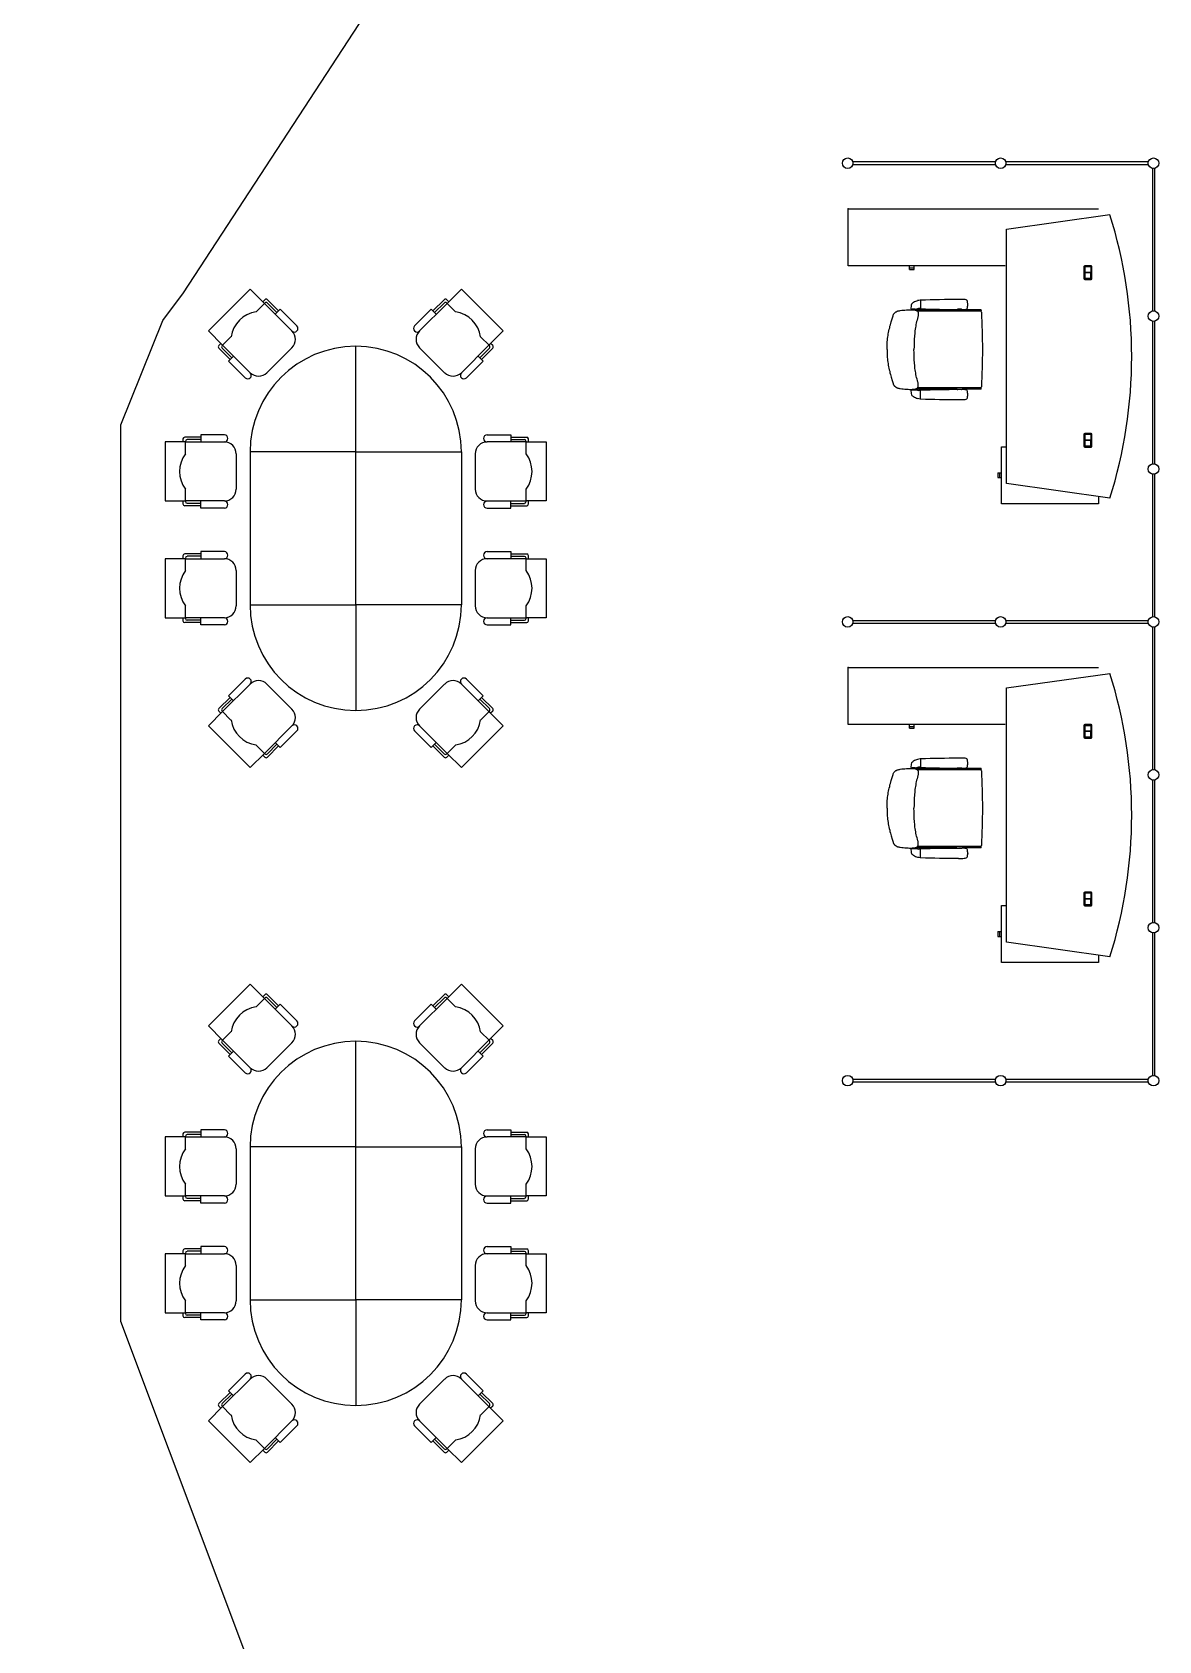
# Model space of a CAD drawing. Header units: millimetres. Extents: x 391350 to 515311, y -283575 to -199845.
# Drawn here: x 481525 to 489630, y -271998 to -260425 of the extents above; entities that cross this region are included whole.
import ezdxf

# ---------------------------------------------------------------- set-up
doc = ezdxf.new("R2010")
doc.units = ezdxf.units.MM
doc.layers.add('Evac_Path_Fail', color=1, linetype='Continuous')

msp = doc.modelspace()

# ---------------------------------------------------------------- linework, layer by layer
at = {"color": 0}
for p, q in [((488455, -261359), (487430, -261359)), ((487430, -261376), (488455, -261376)), ((489555, -261359), (488530, -261359)), ((488530, -261376), (489555, -261376)), ((489584, -261405), (489584, -262430)), ((489601, -262430), (489601, -261405)), ((487395, -261697), (489195, -261697)), ((487395, -262107), (487395, -261697)), ((488535, -261843), (489278, -261738)), ((488535, -263673), (488535, -261843)), ((488525, -262107), (487395, -262107)), ((487837, -262120), (487837, -262107)), ((487837, -262132), (487837, -262120)), ((487837, -262120), (487871, -262120)), ((487871, -262120), (487871, -262107)), ((487871, -262132), (487871, -262120)), ((489091, -262112), (489091, -262198)), ((489143, -262106), (489097, -262106)), ((489097, -262196), (489097, -262114)), ((489097, -262114), (489097, -262154)), ((489141, -262112), (489099, -262112)), ((489099, -262112), (489141, -262112)), ((489142, -262114), (489142, -262154)), ((489143, -262114), (489143, -262196)), ((489149, -262198), (489149, -262112)), ((487837, -262132), (487871, -262132)), ((489097, -262152), (489142, -262152)), ((489097, -262154), (489142, -262154)), ((489142, -262155), (489097, -262155)), ((489097, -262155), (489097, -262196)), ((489142, -262157), (489097, -262157)), ((489097, -262204), (489143, -262204)), ((489099, -262197), (489141, -262197)), ((489141, -262198), (489099, -262198)), ((489142, -262196), (489142, -262155)), ((483094, -262275), (482793, -262575)), ((483196, -262377), (483094, -262275)), ((483184, -262365), (483199, -262350)), ((483298, -262431), (483217, -262350)), ((484408, -262431), (484489, -262350)), ((484523, -262365), (484507, -262350)), ((484510, -262377), (484613, -262275)), ((484613, -262275), (484913, -262575)), ((487916, -262354, 0), (487913, -262354, 0)), ((487916, -262354, 0), (487916, -262415, 0)), ((483136, -262437), (483199, -262374)), ((483196, -262377), (483394, -262575)), ((483286, -262443), (483217, -262374)), ((484510, -262377), (484312, -262575)), ((484420, -262443), (484489, -262374)), ((484571, -262437), (484507, -262374)), ((487847, -262418, 0), (487886, -262418, 0)), ((487851, -262418, 0), (487856, -262421, 0)), ((487876, -262418, 0), (487856, -262418, 0)), ((487859, -262421, 0), (487856, -262421, 0)), ((487860, -262418, 0), (487858, -262418, 0)), ((487859, -262418, 0), (487872, -262418, 0)), ((487873, -262421, 0), (487859, -262421, 0)), ((487872, -262418, 0), (487873, -262418, 0)), ((487876, -262421, 0), (487873, -262421, 0)), ((487881, -262418, 0), (487876, -262421, 0)), ((488177, -262422), (487886, -262422)), ((488348, -262432), (487894, -262432)), ((487916, -262414, 0), (487902, -262414, 0)), ((488180, -262421), (488180, -262421)), ((488210, -262419), (488184, -262419)), ((488213, -262421), (488213, -262421)), ((488351, -262422), (488217, -262422)), ((488255, -262384, 0), (488255, -262383, 0)), ((488255, -262384, 0), (488255, -262385, 0)), ((488353, -262425), (488350, -262433)), ((482793, -262575), (482895, -262677)), ((484913, -262575), (484811, -262677)), ((489584, -262505), (489584, -263530)), ((489601, -263530), (489601, -262505)), ((482868, -262680), (482883, -262665)), ((482949, -262779), (482868, -262698)), ((482892, -262680), (482955, -262617)), ((482961, -262767), (482892, -262698)), ((483094, -262876), (482895, -262677)), ((483394, -262695), (483214, -262876)), ((483853, -263445), (483853, -262685)), ((484312, -262695), (484492, -262876)), ((484613, -262876), (484811, -262677)), ((484745, -262767), (484814, -262698)), ((484814, -262680), (484751, -262617)), ((484757, -262779), (484838, -262698)), ((484838, -262680), (484823, -262665)), ((487675, -262708), (487675, -262709)), ((487675, -262709), (487675, -262708)), ((487847, -262998, 0), (487886, -262998, 0)), ((487851, -262998, 0), (487856, -262995, 0)), ((487859, -262995, 0), (487856, -262995, 0)), ((487876, -262998, 0), (487856, -262998, 0)), ((487860, -262998, 0), (487858, -262998, 0)), ((487873, -262995, 0), (487859, -262995, 0)), ((487859, -262998, 0), (487872, -262998, 0)), ((487872, -262998, 0), (487873, -262998, 0)), ((487876, -262995, 0), (487873, -262995, 0)), ((487881, -262998, 0), (487876, -262995, 0)), ((488177, -262994), (487886, -262994)), ((488348, -262984), (487894, -262984)), ((487916, -263002, 0), (487902, -263002, 0)), ((487916, -263063, 0), (487916, -263002, 0)), ((488180, -262996), (488180, -262996)), ((488210, -262997), (488184, -262997)), ((488213, -262996), (488213, -262996)), ((488351, -262994), (488217, -262994)), ((488255, -263032, 0), (488255, -263031, 0)), ((488255, -263032, 0), (488255, -263033, 0)), ((488353, -262992), (488350, -262984)), ((487916, -263062, 0), (487913, -263062, 0)), ((482483, -263373), (482483, -263798)), ((482628, -263373), (482483, -263373)), ((482611, -263373), (482611, -263352)), ((482738, -263339), (482623, -263339)), ((482628, -263458), (482628, -263369)), ((482628, -263373), (482908, -263373)), ((482738, -263356), (482640, -263356)), ((485079, -263373), (484798, -263373)), ((484968, -263339), (485083, -263339)), ((484968, -263356), (485066, -263356)), ((485079, -263458), (485079, -263369)), ((485079, -263373), (485223, -263373)), ((485096, -263373), (485096, -263352)), ((485223, -263373), (485223, -263798)), ((489091, -263318), (489091, -263404)), ((489143, -263312), (489097, -263312)), ((489097, -263320), (489097, -263360)), ((489097, -263402), (489097, -263320)), ((489097, -263358), (489142, -263358)), ((489097, -263360), (489142, -263360)), ((489142, -263361), (489097, -263361)), ((489097, -263361), (489097, -263402)), ((489142, -263363), (489097, -263363)), ((489141, -263318), (489099, -263318)), ((489099, -263318), (489141, -263318)), ((489099, -263403), (489141, -263403)), ((489141, -263404), (489099, -263404)), ((489142, -263320), (489142, -263360)), ((489142, -263402), (489142, -263361)), ((489143, -263320), (489143, -263402)), ((489149, -263404), (489149, -263318)), ((482993, -263458), (482993, -263713)), ((484713, -263458), (484713, -263713)), ((488498, -263819), (488498, -263408)), ((488498, -263408), (488535, -263408)), ((489097, -263410), (489143, -263410)), ((488473, -263596), (488473, -263630)), ((488473, -263596), (488485, -263596)), ((488473, -263630), (488485, -263630)), ((488485, -263596), (488485, -263630)), ((488485, -263596), (488498, -263596)), ((488485, -263630), (488498, -263630)), ((489584, -263605), (489584, -264630)), ((489601, -264630), (489601, -263605)), ((482628, -263802), (482628, -263713)), ((485079, -263802), (485079, -263713)), ((489278, -263777), (488535, -263673)), ((482483, -263798), (482628, -263798)), ((482611, -263819), (482611, -263798)), ((482738, -263832), (482623, -263832)), ((482908, -263798), (482628, -263798)), ((482738, -263815), (482640, -263815)), ((484798, -263798), (485079, -263798)), ((484968, -263815), (485066, -263815)), ((484968, -263832), (485083, -263832)), ((485223, -263798), (485079, -263798)), ((485096, -263819), (485096, -263798)), ((489195, -263819), (488498, -263819)), ((489195, -263765), (489195, -263819)), ((482628, -264213), (482483, -264213)), ((482483, -264213), (482483, -264638)), ((482611, -264213), (482611, -264192)), ((482738, -264179), (482623, -264179)), ((482628, -264298), (482628, -264209)), ((482628, -264213), (482908, -264213)), ((482738, -264196), (482640, -264196)), ((485079, -264213), (484798, -264213)), ((484968, -264179), (485083, -264179)), ((484968, -264196), (485066, -264196)), ((485079, -264298), (485079, -264209)), ((485079, -264213), (485223, -264213)), ((485096, -264213), (485096, -264192)), ((485223, -264213), (485223, -264638)), ((482993, -264298), (482993, -264553)), ((484713, -264298), (484713, -264553)), ((482628, -264643), (482628, -264553)), ((483853, -264545), (483853, -265305)), ((485079, -264643), (485079, -264553)), ((482483, -264638), (482628, -264638)), ((482611, -264660), (482611, -264638)), ((482738, -264672), (482623, -264672)), ((482908, -264638), (482628, -264638)), ((482738, -264655), (482640, -264655)), ((484798, -264638), (485079, -264638)), ((484968, -264655), (485066, -264655)), ((484968, -264672), (485083, -264672)), ((485223, -264638), (485079, -264638)), ((485096, -264660), (485096, -264638)), ((488455, -264659), (487430, -264659)), ((487430, -264676), (488455, -264676)), ((489555, -264659), (488530, -264659)), ((488530, -264676), (489555, -264676)), ((489584, -264705), (489584, -265730)), ((489601, -265730), (489601, -264705)), ((487395, -264997), (489195, -264997)), ((487395, -265407), (487395, -264997)), ((483094, -265115), (482895, -265313)), ((483394, -265295), (483214, -265115)), ((484312, -265295), (484492, -265115)), ((484613, -265115), (484811, -265313)), ((488535, -265143), (489278, -265038)), ((482949, -265211), (482868, -265292)), ((482961, -265223), (482892, -265292)), ((484745, -265223), (484814, -265292)), ((484757, -265211), (484838, -265292)), ((488535, -266973), (488535, -265143)), ((482793, -265416), (482895, -265313)), ((482868, -265310), (482883, -265325)), ((482892, -265310), (482955, -265374)), ((484814, -265310), (484751, -265374)), ((484913, -265416), (484811, -265313)), ((484838, -265310), (484823, -265325)), ((483094, -265716), (482793, -265416)), ((483196, -265614), (483394, -265416)), ((484510, -265614), (484312, -265416)), ((484613, -265716), (484913, -265416)), ((488525, -265407), (487395, -265407)), ((487837, -265420), (487837, -265407)), ((487837, -265432), (487837, -265420)), ((487837, -265420), (487871, -265420)), ((487837, -265432), (487871, -265432)), ((487871, -265420), (487871, -265407)), ((487871, -265432), (487871, -265420)), ((489091, -265412), (489091, -265498)), ((489143, -265406), (489097, -265406)), ((489097, -265496), (489097, -265414)), ((489097, -265414), (489097, -265454)), ((489097, -265452), (489142, -265452)), ((489097, -265454), (489142, -265454)), ((489142, -265455), (489097, -265455)), ((489097, -265455), (489097, -265496)), ((489142, -265457), (489097, -265457)), ((489141, -265412), (489099, -265412)), ((489099, -265412), (489141, -265412)), ((489142, -265414), (489142, -265454)), ((489142, -265496), (489142, -265455)), ((489143, -265414), (489143, -265496)), ((489149, -265498), (489149, -265412)), ((483136, -265554), (483199, -265617)), ((483286, -265548), (483217, -265617)), ((483298, -265560), (483217, -265641)), ((484408, -265560), (484489, -265641)), ((484420, -265548), (484489, -265617)), ((484571, -265554), (484507, -265617)), ((489097, -265504), (489143, -265504)), ((489099, -265497), (489141, -265497)), ((489141, -265498), (489099, -265498)), ((483196, -265614), (483094, -265716)), ((483184, -265626), (483199, -265641)), ((484523, -265626), (484507, -265641)), ((484510, -265614), (484613, -265716)), ((487847, -265718, 0), (487886, -265718, 0)), ((487851, -265718, 0), (487856, -265721, 0)), ((487876, -265718, 0), (487856, -265718, 0)), ((487860, -265718, 0), (487858, -265718, 0)), ((487859, -265718, 0), (487872, -265718, 0)), ((487872, -265718, 0), (487873, -265718, 0)), ((487881, -265718, 0), (487876, -265721, 0)), ((487916, -265714, 0), (487902, -265714, 0)), ((487916, -265654, 0), (487913, -265654, 0)), ((487916, -265654, 0), (487916, -265715, 0)), ((488255, -265684, 0), (488255, -265683, 0)), ((488255, -265684, 0), (488255, -265685, 0)), ((487859, -265721, 0), (487856, -265721, 0)), ((487873, -265721, 0), (487859, -265721, 0)), ((487876, -265721, 0), (487873, -265721, 0)), ((488177, -265722), (487886, -265722)), ((488348, -265732), (487894, -265732)), ((488180, -265721), (488180, -265721)), ((488210, -265719), (488184, -265719)), ((488213, -265721), (488213, -265721)), ((488351, -265722), (488217, -265722)), ((488353, -265725), (488350, -265733)), ((489584, -265805), (489584, -266830)), ((489601, -266830), (489601, -265805)), ((487675, -266008), (487675, -266009)), ((487675, -266009), (487675, -266008)), ((487851, -266298, 0), (487856, -266295, 0)), ((487859, -266295, 0), (487856, -266295, 0)), ((487873, -266295, 0), (487859, -266295, 0)), ((487876, -266295, 0), (487873, -266295, 0)), ((487881, -266298, 0), (487876, -266295, 0)), ((488177, -266294), (487886, -266294)), ((488348, -266284), (487894, -266284)), ((488180, -266296), (488180, -266296)), ((488210, -266297), (488184, -266297)), ((488213, -266296), (488213, -266296)), ((488351, -266294), (488217, -266294)), ((488353, -266292), (488350, -266284)), ((487847, -266298, 0), (487886, -266298, 0)), ((487876, -266298, 0), (487856, -266298, 0)), ((487860, -266298, 0), (487858, -266298, 0)), ((487859, -266298, 0), (487872, -266298, 0)), ((487872, -266298, 0), (487873, -266298, 0)), ((487916, -266302, 0), (487902, -266302, 0)), ((487916, -266362, 0), (487913, -266362, 0)), ((487916, -266363, 0), (487916, -266302, 0)), ((488255, -266332, 0), (488255, -266331, 0)), ((488255, -266332, 0), (488255, -266333, 0)), ((489091, -266618), (489091, -266704)), ((489143, -266612), (489097, -266612)), ((489097, -266620), (489097, -266660)), ((489097, -266702), (489097, -266620)), ((489141, -266618), (489099, -266618)), ((489099, -266618), (489141, -266618)), ((489142, -266620), (489142, -266660)), ((489143, -266620), (489143, -266702)), ((489149, -266704), (489149, -266618)), ((488498, -267119), (488498, -266708)), ((488498, -266708), (488535, -266708)), ((489097, -266658), (489142, -266658)), ((489097, -266660), (489142, -266660)), ((489142, -266661), (489097, -266661)), ((489097, -266661), (489097, -266702)), ((489142, -266663), (489097, -266663)), ((489097, -266710), (489143, -266710)), ((489099, -266703), (489141, -266703)), ((489141, -266704), (489099, -266704)), ((489142, -266702), (489142, -266661)), ((488473, -266896), (488473, -266930)), ((488473, -266896), (488485, -266896)), ((488473, -266930), (488485, -266930)), ((488485, -266896), (488485, -266930)), ((488485, -266896), (488498, -266896)), ((488485, -266930), (488498, -266930)), ((489278, -267077), (488535, -266973)), ((489584, -266905), (489584, -267930)), ((489601, -267930), (489601, -266905)), ((489195, -267065), (489195, -267119)), ((489195, -267119), (488498, -267119)), ((483094, -267275), (482793, -267575)), ((483196, -267377), (483094, -267275)), ((484510, -267377), (484613, -267275)), ((484613, -267275), (484913, -267575)), ((483136, -267437), (483199, -267374)), ((483184, -267365), (483199, -267350)), ((483196, -267377), (483394, -267575)), ((483298, -267431), (483217, -267350)), ((483286, -267443), (483217, -267374)), ((484510, -267377), (484312, -267575)), ((484408, -267431), (484489, -267350)), ((484420, -267443), (484489, -267374)), ((484523, -267365), (484507, -267350)), ((484571, -267437), (484507, -267374)), ((482793, -267575), (482895, -267677)), ((482868, -267680), (482883, -267665)), ((482892, -267680), (482955, -267617)), ((483094, -267876), (482895, -267677)), ((483853, -268445), (483853, -267685)), ((484613, -267876), (484811, -267677)), ((484814, -267680), (484751, -267617)), ((484913, -267575), (484811, -267677)), ((484838, -267680), (484823, -267665)), ((482949, -267779), (482868, -267698)), ((482961, -267767), (482892, -267698)), ((483394, -267695), (483214, -267876)), ((484312, -267695), (484492, -267876)), ((484745, -267767), (484814, -267698)), ((484757, -267779), (484838, -267698)), ((488455, -267959), (487430, -267959)), ((487430, -267976), (488455, -267976)), ((489555, -267959), (488530, -267959)), ((488530, -267976), (489555, -267976)), ((482483, -268373), (482483, -268798)), ((482628, -268373), (482483, -268373)), ((482611, -268373), (482611, -268352)), ((482738, -268339), (482623, -268339)), ((482628, -268458), (482628, -268369)), ((482628, -268373), (482908, -268373)), ((482738, -268356), (482640, -268356)), ((485079, -268373), (484798, -268373)), ((484968, -268339), (485083, -268339)), ((484968, -268356), (485066, -268356)), ((485079, -268458), (485079, -268369)), ((485079, -268373), (485223, -268373)), ((485096, -268373), (485096, -268352)), ((485223, -268373), (485223, -268798)), ((482993, -268458), (482993, -268713)), ((484713, -268458), (484713, -268713)), ((482628, -268802), (482628, -268713)), ((485079, -268802), (485079, -268713)), ((482483, -268798), (482628, -268798)), ((482611, -268819), (482611, -268798)), ((482738, -268832), (482623, -268832)), ((482908, -268798), (482628, -268798)), ((482738, -268815), (482640, -268815)), ((484798, -268798), (485079, -268798)), ((484968, -268815), (485066, -268815)), ((484968, -268832), (485083, -268832)), ((485223, -268798), (485079, -268798)), ((485096, -268819), (485096, -268798)), ((482738, -269179), (482623, -269179)), ((484968, -269179), (485083, -269179)), ((482628, -269213), (482483, -269213)), ((482483, -269213), (482483, -269638)), ((482611, -269213), (482611, -269192)), ((482628, -269298), (482628, -269209)), ((482628, -269213), (482908, -269213)), ((482738, -269196), (482640, -269196)), ((482993, -269298), (482993, -269553)), ((484713, -269298), (484713, -269553)), ((485079, -269213), (484798, -269213)), ((484968, -269196), (485066, -269196)), ((485079, -269298), (485079, -269209)), ((485079, -269213), (485223, -269213)), ((485096, -269213), (485096, -269192)), ((485223, -269213), (485223, -269638)), ((482483, -269638), (482628, -269638)), ((482611, -269660), (482611, -269638)), ((482628, -269643), (482628, -269553)), ((482908, -269638), (482628, -269638)), ((483853, -269545), (483853, -270305)), ((484798, -269638), (485079, -269638)), ((485079, -269643), (485079, -269553)), ((485223, -269638), (485079, -269638)), ((485096, -269660), (485096, -269638)), ((482738, -269672), (482623, -269672)), ((482738, -269655), (482640, -269655)), ((484968, -269655), (485066, -269655)), ((484968, -269672), (485083, -269672)), ((483094, -270115), (482895, -270313)), ((483394, -270295), (483214, -270115)), ((484312, -270295), (484492, -270115)), ((484613, -270115), (484811, -270313)), ((482949, -270211), (482868, -270292)), ((482961, -270223), (482892, -270292)), ((484745, -270223), (484814, -270292)), ((484757, -270211), (484838, -270292)), ((482793, -270416), (482895, -270313)), ((482868, -270310), (482883, -270325)), ((482892, -270310), (482955, -270374)), ((484814, -270310), (484751, -270374)), ((484913, -270416), (484811, -270313)), ((484838, -270310), (484823, -270325)), ((483094, -270716), (482793, -270416)), ((483196, -270614), (483394, -270416)), ((484510, -270614), (484312, -270416)), ((484613, -270716), (484913, -270416)), ((483136, -270554), (483199, -270617)), ((483286, -270548), (483217, -270617)), ((483298, -270560), (483217, -270641)), ((484408, -270560), (484489, -270641)), ((484420, -270548), (484489, -270617)), ((484571, -270554), (484507, -270617)), ((483196, -270614), (483094, -270716)), ((483184, -270626), (483199, -270641)), ((484523, -270626), (484507, -270641)), ((484510, -270614), (484613, -270716))]:
    msp.add_line(p, q, dxfattribs=at)
for points in [[(483430, -262539), (483310, -262419), (483274, -262455)], [(484276, -262539), (484396, -262419), (484432, -262455)], [(483057, -262912), (482937, -262791), (482973, -262755)], [(484649, -262912), (484769, -262791), (484733, -262755)], [(482908, -263322), (482738, -263322), (482738, -263373)], [(484798, -263322), (484968, -263322), (484968, -263373)], [(482908, -263849), (482738, -263849), (482738, -263798)], [(484798, -263849), (484968, -263849), (484968, -263798)], [(482908, -264162), (482738, -264162), (482738, -264213)], [(484798, -264162), (484968, -264162), (484968, -264213)], [(482908, -264689), (482738, -264689), (482738, -264638)], [(484798, -264689), (484968, -264689), (484968, -264638)], [(483057, -265079), (482937, -265199), (482973, -265235)], [(484649, -265079), (484769, -265199), (484733, -265235)], [(483430, -265452), (483310, -265572), (483274, -265536)], [(484276, -265452), (484396, -265572), (484432, -265536)], [(483430, -267539), (483310, -267419), (483274, -267455)], [(484276, -267539), (484396, -267419), (484432, -267455)], [(483057, -267912), (482937, -267791), (482973, -267755)], [(484649, -267912), (484769, -267791), (484733, -267755)], [(482908, -268322), (482738, -268322), (482738, -268373)], [(484798, -268322), (484968, -268322), (484968, -268373)], [(482908, -268849), (482738, -268849), (482738, -268798)], [(484798, -268849), (484968, -268849), (484968, -268798)], [(482908, -269162), (482738, -269162), (482738, -269213)], [(484798, -269162), (484968, -269162), (484968, -269213)], [(482908, -269689), (482738, -269689), (482738, -269638)], [(484798, -269689), (484968, -269689), (484968, -269638)], [(483057, -270079), (482937, -270199), (482973, -270235)], [(484649, -270079), (484769, -270199), (484733, -270235)], [(483430, -270452), (483310, -270572), (483274, -270536)], [(484276, -270452), (484396, -270572), (484432, -270536)]]:
    msp.add_lwpolyline(points, dxfattribs=at)
at = {"color": 0, "extrusion": (0, 0, -1), "flags": 128}
for points in [[(-487676, -262708), (-487676, -262697), (-487676, -262686), (-487676, -262675), (-487677, -262663), (-487677, -262652), (-487678, -262641), (-487679, -262629), (-487681, -262618), (-487682, -262607), (-487684, -262596), (-487686, -262585), (-487688, -262574), (-487691, -262563), (-487694, -262552), (-487696, -262541), (-487699, -262530), (-487705, -262509), (-487712, -262487), (-487718, -262465), (-487719, -262462), (-487720, -262460), (-487721, -262457), (-487722, -262455), (-487724, -262452), (-487725, -262450), (-487727, -262448), (-487729, -262446), (-487731, -262444), (-487733, -262442), (-487736, -262440), (-487738, -262438), (-487740, -262437), (-487743, -262436), (-487745, -262434), (-487748, -262433), (-487751, -262432), (-487753, -262431), (-487756, -262431), (-487759, -262430), (-487764, -262429), (-487770, -262428), (-487781, -262426), (-487792, -262425), (-487804, -262424), (-487815, -262423), (-487826, -262423), (-487837, -262422), (-487848, -262422), (-487854, -262422), (-487860, -262422), (-487866, -262423), (-487872, -262423), (-487874, -262423), (-487877, -262424), (-487880, -262425), (-487883, -262426), (-487885, -262427), (-487888, -262428), (-487890, -262429), (-487892, -262431), (-487894, -262433), (-487895, -262434), (-487896, -262435), (-487897, -262437), (-487897, -262438), (-487899, -262440), (-487899, -262443), (-487900, -262446), (-487900, -262449), (-487900, -262452), (-487900, -262455), (-487900, -262457), (-487900, -262460), (-487899, -262463), (-487898, -262469), (-487897, -262474), (-487894, -262485), (-487891, -262496), (-487888, -262507), (-487885, -262518), (-487883, -262529), (-487881, -262540), (-487879, -262551), (-487878, -262562), (-487876, -262573), (-487875, -262585), (-487874, -262596), (-487873, -262607), (-487872, -262618), (-487871, -262630), (-487870, -262641), (-487870, -262652), (-487869, -262663), (-487869, -262686), (-487868, -262708)], [(-487676, -266008), (-487676, -265997), (-487676, -265986), (-487676, -265975), (-487677, -265963), (-487677, -265952), (-487678, -265941), (-487679, -265929), (-487681, -265918), (-487682, -265907), (-487684, -265896), (-487686, -265885), (-487688, -265874), (-487691, -265863), (-487694, -265852), (-487696, -265841), (-487699, -265830), (-487705, -265809), (-487712, -265787), (-487718, -265765), (-487719, -265762), (-487720, -265760), (-487721, -265757), (-487722, -265755), (-487724, -265752), (-487725, -265750), (-487727, -265748), (-487729, -265746), (-487731, -265744), (-487733, -265742), (-487736, -265740), (-487738, -265738), (-487740, -265737), (-487743, -265736), (-487745, -265734), (-487748, -265733), (-487751, -265732), (-487753, -265731), (-487756, -265731), (-487759, -265730), (-487764, -265729), (-487770, -265728), (-487781, -265726), (-487792, -265725), (-487804, -265724), (-487815, -265723), (-487826, -265723), (-487837, -265722), (-487848, -265722), (-487854, -265722), (-487860, -265722), (-487866, -265723), (-487872, -265723), (-487874, -265723), (-487877, -265724), (-487880, -265725), (-487883, -265726), (-487885, -265727), (-487888, -265728), (-487890, -265729), (-487892, -265731), (-487894, -265733), (-487895, -265734), (-487896, -265735), (-487897, -265737), (-487897, -265738), (-487899, -265740), (-487899, -265743), (-487900, -265746), (-487900, -265749), (-487900, -265752), (-487900, -265755), (-487900, -265757), (-487900, -265760), (-487899, -265763), (-487898, -265769), (-487897, -265774), (-487894, -265785), (-487891, -265796), (-487888, -265807), (-487885, -265818), (-487883, -265829), (-487881, -265840), (-487879, -265851), (-487878, -265862), (-487876, -265873), (-487875, -265885), (-487874, -265896), (-487873, -265907), (-487872, -265918), (-487871, -265930), (-487870, -265941), (-487870, -265952), (-487869, -265963), (-487869, -265986), (-487868, -266008)]]:
    msp.add_lwpolyline(points, dxfattribs=at)
at = {"color": 0, "flags": 128}
for points in [[(487676, -262708), (487676, -262720), (487676, -262731), (487676, -262742), (487677, -262754), (487677, -262765), (487678, -262776), (487679, -262787), (487681, -262799), (487682, -262810), (487684, -262821), (487686, -262832), (487688, -262843), (487691, -262854), (487694, -262865), (487696, -262876), (487699, -262887), (487705, -262908), (487712, -262930), (487718, -262952), (487719, -262955), (487720, -262957), (487721, -262960), (487722, -262962), (487724, -262965), (487725, -262967), (487727, -262969), (487729, -262971), (487731, -262973), (487733, -262975), (487736, -262977), (487738, -262979), (487740, -262980), (487743, -262981), (487745, -262983), (487748, -262984), (487751, -262985), (487753, -262986), (487756, -262986), (487759, -262987), (487764, -262988), (487770, -262989), (487781, -262990), (487792, -262992), (487804, -262993), (487815, -262994), (487826, -262994), (487837, -262995), (487848, -262995), (487854, -262995), (487860, -262995), (487866, -262994), (487872, -262994), (487874, -262993), (487877, -262993), (487880, -262992), (487883, -262991), (487885, -262990), (487888, -262989), (487890, -262988), (487892, -262986), (487894, -262984), (487895, -262983), (487896, -262982), (487897, -262980), (487897, -262979), (487899, -262977), (487899, -262974), (487900, -262971), (487900, -262968), (487900, -262965), (487900, -262962), (487900, -262959), (487900, -262957), (487899, -262954), (487898, -262948), (487897, -262943), (487894, -262932), (487891, -262921), (487888, -262910), (487885, -262899), (487883, -262888), (487881, -262877), (487879, -262866), (487878, -262855), (487876, -262844), (487875, -262832), (487874, -262821), (487873, -262810), (487872, -262799), (487871, -262787), (487870, -262776), (487870, -262765), (487869, -262754), (487869, -262731), (487868, -262708)], [(487676, -266008), (487676, -266020), (487676, -266031), (487676, -266042), (487677, -266054), (487677, -266065), (487678, -266076), (487679, -266087), (487681, -266099), (487682, -266110), (487684, -266121), (487686, -266132), (487688, -266143), (487691, -266154), (487694, -266165), (487696, -266176), (487699, -266187), (487705, -266208), (487712, -266230), (487718, -266252), (487719, -266255), (487720, -266257), (487721, -266260), (487722, -266262), (487724, -266265), (487725, -266267), (487727, -266269), (487729, -266271), (487731, -266273), (487733, -266275), (487736, -266277), (487738, -266279), (487740, -266280), (487743, -266281), (487745, -266283), (487748, -266284), (487751, -266285), (487753, -266286), (487756, -266286), (487759, -266287), (487764, -266288), (487770, -266289), (487781, -266290), (487792, -266292), (487804, -266293), (487815, -266294), (487826, -266294), (487837, -266295), (487848, -266295), (487854, -266295), (487860, -266295), (487866, -266294), (487872, -266294), (487874, -266293), (487877, -266293), (487880, -266292), (487883, -266291), (487885, -266290), (487888, -266289), (487890, -266288), (487892, -266286), (487894, -266284), (487895, -266283), (487896, -266282), (487897, -266280), (487897, -266279), (487899, -266277), (487899, -266274), (487900, -266271), (487900, -266268), (487900, -266265), (487900, -266262), (487900, -266259), (487900, -266257), (487899, -266254), (487898, -266248), (487897, -266243), (487894, -266232), (487891, -266221), (487888, -266210), (487885, -266199), (487883, -266188), (487881, -266177), (487879, -266166), (487878, -266155), (487876, -266144), (487875, -266132), (487874, -266121), (487873, -266110), (487872, -266099), (487871, -266087), (487870, -266076), (487870, -266065), (487869, -266054), (487869, -266031), (487868, -266008)]]:
    msp.add_lwpolyline(points, dxfattribs=at)
at = {"color": 0}
for points in [[(483853, -264545), (483853, -263445), (483093, -263445), (483093, -264545)], [(483853, -264545), (483853, -263445), (484613, -263445), (484613, -264545)], [(483853, -269545), (483853, -268445), (483093, -268445), (483093, -269545)], [(483853, -269545), (483853, -268445), (484613, -268445), (484613, -269545)]]:
    msp.add_lwpolyline(points, close=True, dxfattribs=at)
for centre in [(487392, -261368), (488492, -261368), (489592, -261368), (489592, -262468), (489592, -263568), (487392, -264668), (488492, -264668), (489592, -264668), (489592, -265768), (489592, -266868), (487392, -267968), (488492, -267968), (489592, -267968)]:
    msp.add_circle(centre, 38, dxfattribs=at)
for centre, radius, start, end in [((486045, -262758), 3390, 342.5003, 17.4997), ((489097, -262112), 6, 90, 180), ((489099, -262114), 2, 90, 180), ((489099, -262114), 1.5, 90, 180), ((489141, -262114), 2, 0, 90), ((489141, -262114), 1.5, 0, 90), ((489143, -262112), 6, 0, 90), ((489097, -262198), 6, 180, 270), ((489099, -262196), 2, 180, 270), ((489099, -262196), 1.5, 180, 270), ((489141, -262196), 2, 270, 0), ((489141, -262196), 1.5, 270, 0), ((489143, -262198), 6, 270, 0), ((483208, -262359), 12.8, 45, 135), ((484498, -262359), 12.8, 45, 135), ((487921, -262453, 0), 100, 106.1237, 123.806), ((487913, -262424, 0), 70, 90, 106.1237), ((488177, -269249, 0), 6900, 89.8927, 92.1625), ((487916, -262354, 0), 0.8, 92.1625, 180), ((488205, -263610, 0), 1262, 88.8285, 90.7164), ((488231, -262386, 0), 37.4, 69.7407, 89.7876), ((488240, -262364, 0), 13.7, 31.5291, 70.5701), ((488232, -262368, 0), 22.5, 7.9869, 31.2718), ((483166, -262647), 212, 98.1301, 171.8699), ((483208, -262383), 12.8, 45, 135), ((484498, -262383), 12.8, 45, 135), ((484541, -262647), 212, 8.1301, 81.8699), ((488145, -262436, 0), 300, 169.5623, 176.2553), ((487847, -262417, 0), 1.5, 176.2553, 270), ((487949, -262495, 0), 150, 123.806, 131.1159), ((488145, -262436, 0), 300, 169.529, 169.5623), ((487851, -262382, 0), 0.5, 131.1159, 169.5623), ((487949, -262495, 0), 150, 131.1159, 131.1825), ((487886, -262438), 16, 90, 117.9094), ((487902, -262449, 0), 35, 90, 117.6604), ((488177, -255520, 0), 6900, 267.8375, 270.1073), ((487916, -262415, 0), 0.8, 180, 267.8375), ((488177, -262417), 5, 270, 315), ((488184, -262424), 5, 90, 135), ((488205, -261159, 0), 1262, 269.2836, 271.1715), ((488210, -262424), 5, 45, 90), ((488217, -262417), 5, 225, 270), ((488231, -262383, 0), 37.4, 270.2124, 290.2593), ((488240, -262405, 0), 13.7, 289.4299, 328.4709), ((488232, -262400, 0), 22.5, 328.7282, 352.0131), ((488195, -262376, 0), 59.9, 2.607, 10.5296), ((488195, -262393, 0), 59.9, 349.4704, 357.393), ((488019, -262386, 0), 237, 0.5676, 2.9749), ((488019, -262383, 0), 237, 357.0251, 359.4324), ((488348, -262439), 7, 3.0846, 90), ((488351, -262424), 2, 334.1492, 90), ((483357, -262708), 5006, 0, 3.0846), ((483412, -262557), 25.5, 225, 45), ((483334, -262635), 85, 315, 45), ((484294, -262557), 25.5, 135, 315), ((484372, -262635), 85, 135, 225), ((482877, -262689), 12.8, 135, 225), ((482901, -262689), 12.8, 135, 225), ((483853, -263445), 760, 0, 180), ((484805, -262689), 12.8, 315, 45), ((484829, -262689), 12.8, 315, 45), ((483357, -262708), 5006, 356.9154, 0), ((483076, -262894), 25.5, 225, 45), ((483154, -262815), 85, 225, 315), ((484553, -262815), 85, 225, 315), ((484631, -262894), 25.5, 135, 315), ((487847, -263000, 0), 1.5, 90, 183.7447), ((488145, -262980, 0), 300, 183.7447, 190.4377), ((487949, -262922, 0), 150, 228.8841, 236.194), ((487949, -262922, 0), 150, 228.8175, 228.8841), ((487851, -263035, 0), 0.5, 190.4377, 228.8841), ((488145, -262980, 0), 300, 190.4377, 190.471), ((487921, -262964, 0), 100, 236.194, 253.8763), ((487886, -262978), 16, 242.0906, 270), ((487902, -262967, 0), 35, 242.3396, 270), ((488177, -269897, 0), 6900, 89.8927, 92.1625), ((487916, -263002, 0), 0.8, 92.1625, 180), ((488177, -262999), 5, 45, 90), ((488184, -262992), 5, 225, 270), ((488205, -264258, 0), 1262, 88.8285, 90.7164), ((488210, -262992), 5, 270, 315), ((488217, -262999), 5, 90, 135), ((488231, -263034, 0), 37.4, 69.7407, 89.7876), ((488240, -263012, 0), 13.7, 31.5291, 70.5701), ((488232, -263016, 0), 22.5, 7.9869, 31.2718), ((488232, -263048, 0), 22.5, 328.7282, 352.0131), ((488195, -263024, 0), 59.9, 2.607, 10.5296), ((488195, -263041, 0), 59.9, 349.4704, 357.393), ((488019, -263034, 0), 237, 0.5676, 2.9749), ((488019, -263031, 0), 237, 357.0251, 359.4324), ((488348, -262977), 7, 270, 356.9154), ((488351, -262992), 2, 270, 25.8508), ((487913, -262992, 0), 70, 253.8763, 270), ((488177, -256168, 0), 6900, 267.8375, 270.1073), ((487916, -263063, 0), 0.8, 180, 267.8375), ((488205, -261807, 0), 1262, 269.2836, 271.1715), ((488231, -263031, 0), 37.4, 270.2124, 290.2593), ((488240, -263053, 0), 13.7, 289.4299, 328.4709), ((482623, -263352), 12.8, 90, 180), ((482640, -263369), 12.8, 90, 180), ((482908, -263348), 25.5, 270, 90), ((482908, -263458), 85, 0, 90), ((484798, -263458), 85, 90, 180), ((484798, -263348), 25.5, 90, 270), ((485066, -263369), 12.8, 0, 90), ((485083, -263352), 12.8, 0, 90), ((489097, -263318), 6, 90, 180), ((489097, -263404), 6, 180, 270), ((489099, -263320), 2, 90, 180), ((489099, -263320), 1.5, 90, 180), ((489099, -263402), 1.5, 180, 270), ((489099, -263402), 2, 180, 270), ((489141, -263320), 2, 0, 90), ((489141, -263320), 1.5, 0, 90), ((489141, -263402), 1.5, 270, 0), ((489141, -263402), 2, 270, 0), ((489143, -263318), 6, 0, 90), ((489143, -263404), 6, 270, 0), ((482798, -263586), 212, 143.1301, 216.8699), ((484909, -263586), 212, 323.1301, 36.8699), ((482908, -263713), 85, 270, 0), ((484798, -263713), 85, 180, 270), ((482623, -263819), 12.8, 180, 270), ((482640, -263802), 12.8, 180, 270), ((482908, -263824), 25.5, 270, 90), ((484798, -263824), 25.5, 90, 270), ((485066, -263802), 12.8, 270, 0), ((485083, -263819), 12.8, 270, 0), ((482623, -264192), 12.8, 90, 180), ((482640, -264209), 12.8, 90, 180), ((482908, -264188), 25.5, 270, 90), ((482908, -264298), 85, 0, 90), ((484798, -264298), 85, 90, 180), ((484798, -264188), 25.5, 90, 270), ((485066, -264209), 12.8, 0, 90), ((485083, -264192), 12.8, 0, 90), ((482798, -264426), 212, 143.1301, 216.8699), ((484909, -264426), 212, 323.1301, 36.8699), ((482908, -264553), 85, 270, 0), ((483853, -264545), 760, 180, 0), ((484798, -264553), 85, 180, 270), ((482623, -264660), 12.8, 180, 270), ((482640, -264643), 12.8, 180, 270), ((482908, -264664), 25.5, 270, 90), ((484798, -264664), 25.5, 90, 270), ((485066, -264643), 12.8, 270, 0), ((485083, -264660), 12.8, 270, 0), ((483076, -265097), 25.5, 315, 135), ((483154, -265175), 85, 45, 135), ((484553, -265175), 85, 45, 135), ((484631, -265097), 25.5, 45, 225), ((486045, -266058), 3390, 342.5003, 17.4997), ((482877, -265301), 12.8, 135, 225), ((482901, -265301), 12.8, 135, 225), ((483334, -265356), 85, 315, 45), ((484372, -265356), 85, 135, 225), ((484805, -265301), 12.8, 315, 45), ((484829, -265301), 12.8, 315, 45), ((483166, -265343), 212, 188.1301, 261.8699), ((483412, -265434), 25.5, 315, 135), ((484294, -265434), 25.5, 45, 225), ((484541, -265343), 212, 278.1301, 351.8699), ((489097, -265412), 6, 90, 180), ((489099, -265414), 2, 90, 180), ((489099, -265414), 1.5, 90, 180), ((489141, -265414), 2, 0, 90), ((489141, -265414), 1.5, 0, 90), ((489143, -265412), 6, 0, 90), ((489097, -265498), 6, 180, 270), ((489099, -265496), 2, 180, 270), ((489099, -265496), 1.5, 180, 270), ((489141, -265496), 2, 270, 0), ((489141, -265496), 1.5, 270, 0), ((489143, -265498), 6, 270, 0), ((483208, -265608), 12.8, 225, 315), ((483208, -265632), 12.8, 225, 315), ((484498, -265608), 12.8, 225, 315), ((484498, -265632), 12.8, 225, 315), ((488145, -265736, 0), 300, 169.5623, 176.2553), ((487847, -265717, 0), 1.5, 176.2553, 270), ((487949, -265795, 0), 150, 123.806, 131.1159), ((488145, -265736, 0), 300, 169.529, 169.5623), ((487851, -265682, 0), 0.5, 131.1159, 169.5623), ((487949, -265795, 0), 150, 131.1159, 131.1825), ((487921, -265753, 0), 100, 106.1237, 123.806), ((487902, -265749, 0), 35, 90, 117.6604), ((487913, -265724, 0), 70, 90, 106.1237), ((488177, -272549, 0), 6900, 89.8927, 92.1625), ((487916, -265654, 0), 0.8, 92.1625, 180), ((488177, -258820, 0), 6900, 267.8375, 270.1073), ((487916, -265715, 0), 0.8, 180, 267.8375), ((488205, -266910, 0), 1262, 88.8285, 90.7164), ((488231, -265686, 0), 37.4, 69.7407, 89.7876), ((488231, -265683, 0), 37.4, 270.2124, 290.2593), ((488240, -265664, 0), 13.7, 31.5291, 70.5701), ((488240, -265705, 0), 13.7, 289.4299, 328.4709), ((488232, -265668, 0), 22.5, 7.9869, 31.2718), ((488232, -265700, 0), 22.5, 328.7282, 352.0131), ((488195, -265676, 0), 59.9, 2.607, 10.5296), ((488195, -265693, 0), 59.9, 349.4704, 357.393), ((488019, -265686, 0), 237, 0.5676, 2.9749), ((488019, -265683, 0), 237, 357.0251, 359.4324), ((487886, -265738), 16, 90, 117.9094), ((488177, -265717), 5, 270, 315), ((488184, -265724), 5, 90, 135), ((488205, -264459, 0), 1262, 269.2836, 271.1715), ((488210, -265724), 5, 45, 90), ((488217, -265717), 5, 225, 270), ((488348, -265739), 7, 3.0846, 90), ((488351, -265724), 2, 334.1492, 90), ((483357, -266008), 5006, 0, 3.0846), ((483357, -266008), 5006, 356.9154, 0), ((487886, -266278), 16, 242.0906, 270), ((488177, -273197, 0), 6900, 89.8927, 92.1625), ((488177, -266299), 5, 45, 90), ((488184, -266292), 5, 225, 270), ((488205, -267558, 0), 1262, 88.8285, 90.7164), ((488210, -266292), 5, 270, 315), ((488217, -266299), 5, 90, 135), ((488231, -266334, 0), 37.4, 69.7407, 89.7876), ((488348, -266277), 7, 270, 356.9154), ((488351, -266292), 2, 270, 25.8508), ((487847, -266300, 0), 1.5, 90, 183.7447), ((488145, -266280, 0), 300, 183.7447, 190.4377), ((487949, -266222, 0), 150, 228.8841, 236.194), ((487949, -266222, 0), 150, 228.8175, 228.8841), ((487851, -266335, 0), 0.5, 190.4377, 228.8841), ((488145, -266280, 0), 300, 190.4377, 190.471), ((487921, -266264, 0), 100, 236.194, 253.8763), ((487902, -266267, 0), 35, 242.3396, 270), ((487913, -266292, 0), 70, 253.8763, 270), ((487916, -266302, 0), 0.8, 92.1625, 180), ((488177, -259468, 0), 6900, 267.8375, 270.1073), ((487916, -266363, 0), 0.8, 180, 267.8375), ((488205, -265107, 0), 1262, 269.2836, 271.1715), ((488231, -266331, 0), 37.4, 270.2124, 290.2593), ((488240, -266312, 0), 13.7, 31.5291, 70.5701), ((488240, -266353, 0), 13.7, 289.4299, 328.4709), ((488232, -266316, 0), 22.5, 7.9869, 31.2718), ((488232, -266348, 0), 22.5, 328.7282, 352.0131), ((488195, -266324, 0), 59.9, 2.607, 10.5296), ((488195, -266341, 0), 59.9, 349.4704, 357.393), ((488019, -266334, 0), 237, 0.5676, 2.9749), ((488019, -266331, 0), 237, 357.0251, 359.4324), ((489097, -266618), 6, 90, 180), ((489099, -266620), 2, 90, 180), ((489099, -266620), 1.5, 90, 180), ((489141, -266620), 2, 0, 90), ((489141, -266620), 1.5, 0, 90), ((489143, -266618), 6, 0, 90), ((489097, -266704), 6, 180, 270), ((489099, -266702), 1.5, 180, 270), ((489099, -266702), 2, 180, 270), ((489141, -266702), 1.5, 270, 0), ((489141, -266702), 2, 270, 0), ((489143, -266704), 6, 270, 0), ((483166, -267647), 212, 98.1301, 171.8699), ((483208, -267359), 12.8, 45, 135), ((483208, -267383), 12.8, 45, 135), ((484498, -267359), 12.8, 45, 135), ((484498, -267383), 12.8, 45, 135), ((484541, -267647), 212, 8.1301, 81.8699), ((483412, -267557), 25.5, 225, 45), ((484294, -267557), 25.5, 135, 315), ((482877, -267689), 12.8, 135, 225), ((482901, -267689), 12.8, 135, 225), ((483853, -268445), 760, 0, 180), ((483334, -267635), 85, 315, 45), ((484372, -267635), 85, 135, 225), ((484805, -267689), 12.8, 315, 45), ((484829, -267689), 12.8, 315, 45), ((483076, -267894), 25.5, 225, 45), ((483154, -267815), 85, 225, 315), ((484553, -267815), 85, 225, 315), ((484631, -267894), 25.5, 135, 315), ((482623, -268352), 12.8, 90, 180), ((482640, -268369), 12.8, 90, 180), ((482908, -268348), 25.5, 270, 90), ((482908, -268458), 85, 0, 90), ((484798, -268458), 85, 90, 180), ((484798, -268348), 25.5, 90, 270), ((485066, -268369), 12.8, 0, 90), ((485083, -268352), 12.8, 0, 90), ((482798, -268586), 212, 143.1301, 216.8699), ((484909, -268586), 212, 323.1301, 36.8699), ((482908, -268713), 85, 270, 0), ((484798, -268713), 85, 180, 270), ((482623, -268819), 12.8, 180, 270), ((482640, -268802), 12.8, 180, 270), ((482908, -268824), 25.5, 270, 90), ((484798, -268824), 25.5, 90, 270), ((485066, -268802), 12.8, 270, 0), ((485083, -268819), 12.8, 270, 0), ((482623, -269192), 12.8, 90, 180), ((482908, -269188), 25.5, 270, 90), ((484798, -269188), 25.5, 90, 270), ((485083, -269192), 12.8, 0, 90), ((482798, -269426), 212, 143.1301, 216.8699), ((482640, -269209), 12.8, 90, 180), ((482908, -269298), 85, 0, 90), ((484798, -269298), 85, 90, 180), ((485066, -269209), 12.8, 0, 90), ((484909, -269426), 212, 323.1301, 36.8699), ((482640, -269643), 12.8, 180, 270), ((482908, -269553), 85, 270, 0), ((482908, -269664), 25.5, 270, 90), ((483853, -269545), 760, 180, 0), ((484798, -269553), 85, 180, 270), ((484798, -269664), 25.5, 90, 270), ((485066, -269643), 12.8, 270, 0), ((482623, -269660), 12.8, 180, 270), ((485083, -269660), 12.8, 270, 0), ((483076, -270097), 25.5, 315, 135), ((483154, -270175), 85, 45, 135), ((484553, -270175), 85, 45, 135), ((484631, -270097), 25.5, 45, 225), ((482877, -270301), 12.8, 135, 225), ((482901, -270301), 12.8, 135, 225), ((483334, -270356), 85, 315, 45), ((484372, -270356), 85, 135, 225), ((484805, -270301), 12.8, 315, 45), ((484829, -270301), 12.8, 315, 45), ((483166, -270343), 212, 188.1301, 261.8699), ((483412, -270434), 25.5, 315, 135), ((484294, -270434), 25.5, 45, 225), ((484541, -270343), 212, 278.1301, 351.8699), ((483208, -270608), 12.8, 225, 315), ((483208, -270632), 12.8, 225, 315), ((484498, -270608), 12.8, 225, 315), ((484498, -270632), 12.8, 225, 315)]:
    msp.add_arc(centre, radius, start, end, dxfattribs=at)
for p in [(487395, -261697), (487395, -264997)]:
    msp.add_point(p, dxfattribs=at)
at = {"layer": 'Evac_Path_Fail'}
msp.add_lwpolyline([(486514, -274800), (485714, -274000), (485664, -273900), (485414, -273700), (485314, -273650), (483214, -272500), (482164, -269700), (482164, -263250), (482464, -262500), (482614, -262300), (484114, -260000), (484114, -259750), (483964, -259550), (482814, -258950), (460714, -258950)], dxfattribs=at)

doc.saveas('drawing.dxf')
